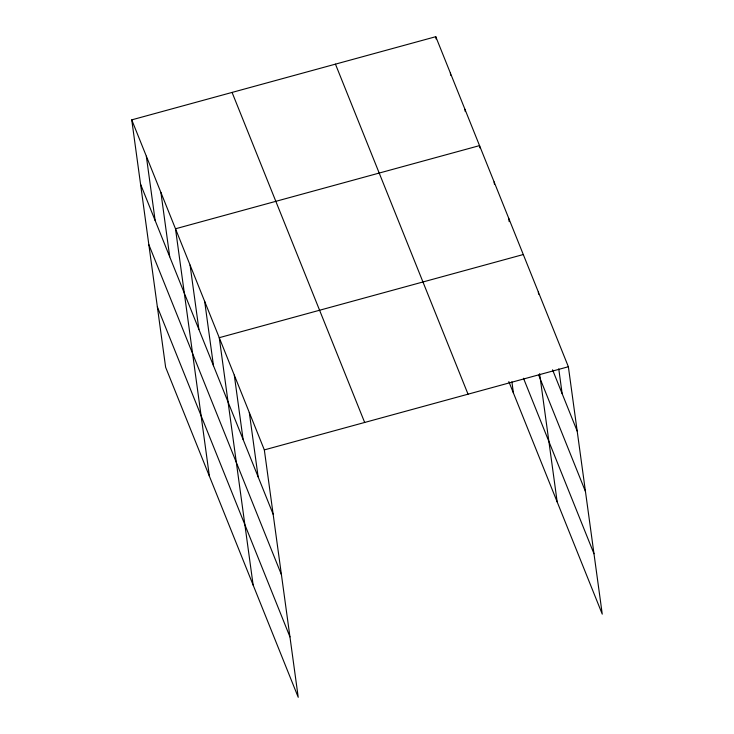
<?xml version="1.0" encoding="UTF-8"?>
<svg xmlns="http://www.w3.org/2000/svg" width="734" height="734" viewBox="0 0 734 734"><rect width="100%" height="100%" fill="white"/><g stroke="black" fill="none" stroke-linecap="round" stroke-linejoin="round"><path stroke-width="1.1" d="M131.744 119.862L264.332 449.905L298.224 697.3L165.627 367.257L131.744 119.862L435.776 36.7L568.373 366.743L602.256 614.138L508.836 381.597M523.287 254.533L219.255 337.686L253.138 585.081M264.332 449.905L568.373 366.743M552.555 369.789L577.181 431.087M538.71 375.129L585.457 491.496M523.48 378.239L593.98 553.73M335.447 64.142L468.035 394.186M232.072 92.42L364.67 422.463M140.552 184.197L273.149 514.25M148.828 244.606L281.425 574.658M157.351 306.849L289.948 636.892M558.757 368.844L562.152 393.681M538.316 291.939L538.628 294.196M539.609 373.689L557.179 501.928M508.699 218.227L509.167 221.613M494.12 181.922L494.422 184.179M479.843 147.873L479.531 145.616L175.499 228.779L209.383 476.173M511.892 381.827L513.424 393.011M464.943 109.311L465.255 111.568M450.364 73.005L450.667 75.263M435.776 36.7L436.088 38.957M249.303 412.499L258.12 476.843M234.284 375.092L243.092 439.437M204.667 301.38L213.484 365.725M190.078 265.075L198.896 329.419M160.911 192.473L169.728 256.808M146.323 156.168L155.14 220.503"/></g></svg>
